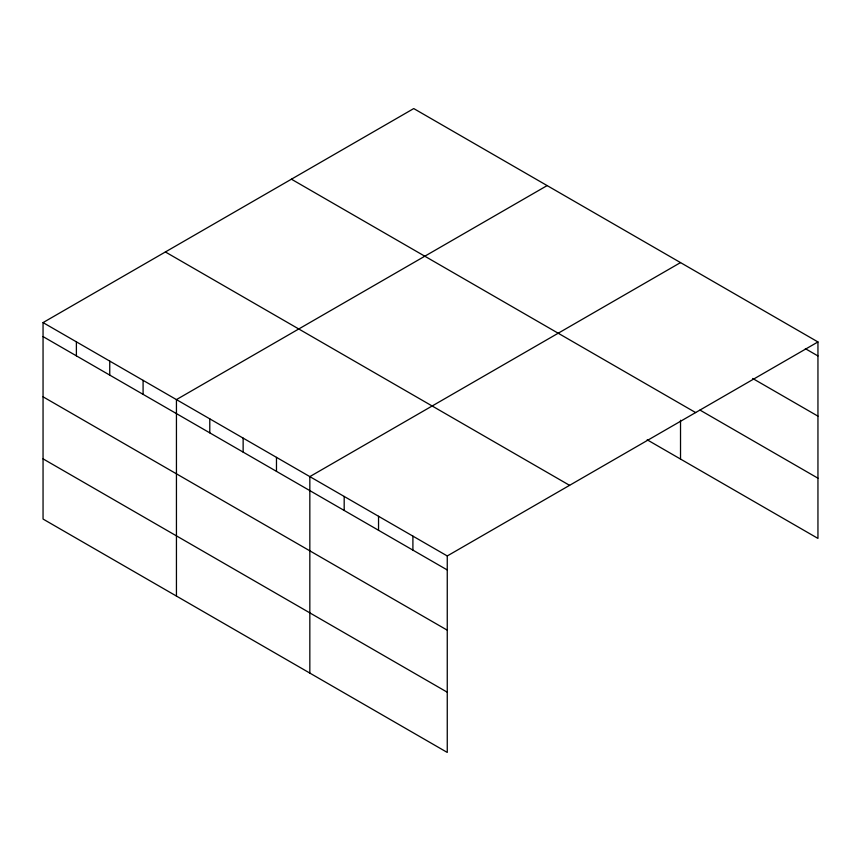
<?xml version="1.0" encoding="UTF-8"?>
<svg xmlns="http://www.w3.org/2000/svg" width="861" height="861" viewBox="0 0 861 861"><rect width="100%" height="100%" fill="white"/><g stroke="black" fill="none" stroke-linecap="round" stroke-linejoin="round"><path stroke-width="1.29" d="M447.257 630.177L447.257 555.958L43.05 322.595L43.05 519.054L447.257 752.428L447.257 630.177L43.05 396.803M647.171 439.81L817.95 538.405L817.95 341.946L413.743 108.572L43.05 322.595M547.133 185.589L176.44 399.601L176.44 596.07M680.524 262.594L309.831 476.617L309.831 673.076M447.257 555.958L817.95 341.946M805.347 348.673L817.95 355.948M752.675 378.474L817.95 416.154M699.993 410.094L817.95 478.199M291.416 179.196L695.623 412.57M165.377 251.961L569.584 485.335M43.05 336.597L447.257 569.96M43.05 458.848L447.257 692.212M680.524 420.265L680.524 459.064M412.903 536.123L412.903 550.125M378.539 516.288L378.539 530.29M344.185 496.453L344.185 510.455M276.478 457.363L276.478 471.365M243.136 438.109L243.136 452.111M209.783 418.855L209.783 432.857M143.087 380.347L143.087 394.349M109.745 361.093L109.745 375.095M76.392 341.849L76.392 355.841"/></g></svg>
